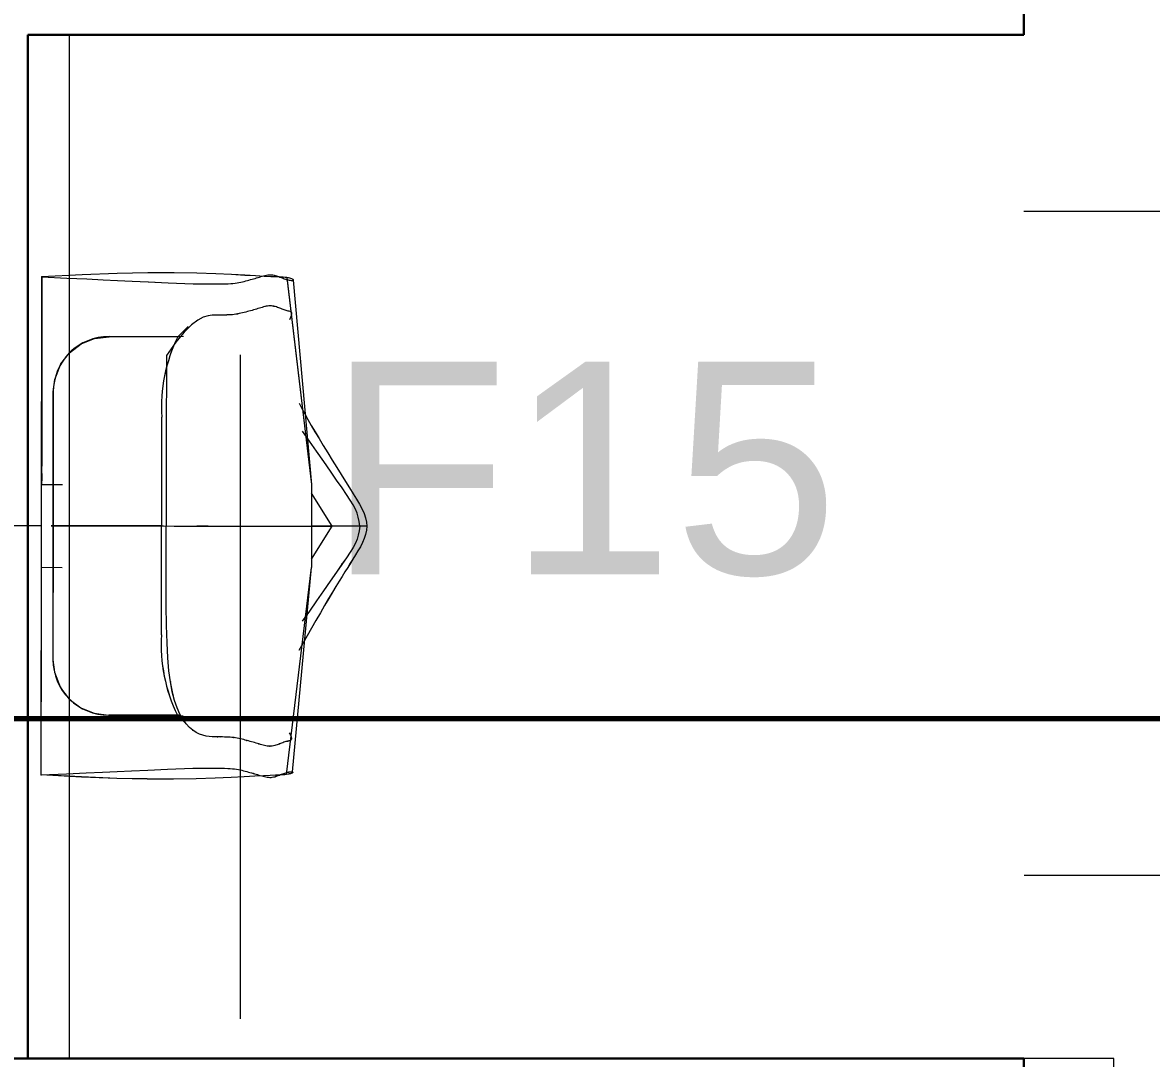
# Model space of a CAD drawing. Header units: inches. Extents: x -26575 to 27, y -11337 to 2257.
# Drawn here: x -23497.1 to -23456.3, y 613.41 to 650.85 of the extents above; entities that cross this region are included whole.
import ezdxf

# ---------------------------------------------------------------- set-up
doc = ezdxf.new("R2010")
doc.units = ezdxf.units.IN
doc.header["$LTSCALE"] = 48
doc.header["$MEASUREMENT"] = 0
for name, pattern in [('A106$0$DGN Style 4', [381.581252, 190.671456, -95.335728, 0.238339, -95.335728]), ('DASHED', [0.75, 0.5, -0.25]), ('DASHED2', [0.375, 0.25, -0.125])]:
    doc.linetypes.add(name, pattern=pattern)
for name, color, linetype in [('A106$0$A-FLOR-PFIX', 8, 'Continuous'), ('A106$0$A-WALL-FULL-INTR', 8, 'Continuous'), ('A112$0$A-FLOR-PFIX', 8, 'Continuous'), ('A112$0$A-WALL-FULL-INTR', 8, 'Continuous'), ('A612$0$A-CLNG-MECH-RTRN', 8, 'Continuous'), ('A612$0$A-CLNG-MECH-SUPP', 8, 'Continuous'), ('A612$0$A-CLNG-PATT', 8, 'Continuous'), ('E-FIRE', 234, 'Continuous'), ('E-Fix', 3, 'DASHED2'), ('E-TEXT', 6, 'Continuous'), ('XREF', 7, 'Continuous')]:
    doc.layers.add(name, color=color, linetype=linetype)
doc.layers.add('E-Fire-Covr', color=240, linetype='Continuous', lineweight=70, plot=False)
doc.styles.add('M08', font='arial.ttf', dxfattribs={"height": 7.68})

# ---------------------------------------------------------------- blocks, each defined once
blk = doc.blocks.new('A106$0$WASHBR')
at = {"layer": 'A106$0$A-FLOR-PFIX', "linetype": 'Continuous', "lineweight": 13}
for p, q in [((1.457, 9.027), (0.006, 8.953)), ((2.73, 9.072), (1.457, 9.027)), ((3.836, 9.093), (2.73, 9.072)), ((4.789, 9.095), (3.836, 9.093)), ((5.601, 9.083), (4.789, 9.095)), ((6.288, 9.059), (5.601, 9.083)), ((6.861, 9.032), (6.288, 9.059)), ((7.336, 9.006), (6.861, 9.032)), ((7.724, 8.986), (7.336, 9.006)), ((8.035, 8.969), (7.724, 8.986)), ((7.969, 8.973), (8.021, 8.988)), ((8.021, 8.988), (8.069, 9.001)), ((8.069, 9.001), (8.119, 9.011)), ((8.119, 9.011), (8.167, 9.02)), ((8.167, 9.02), (8.214, 9.025)), ((8.214, 9.025), (8.26, 9.027)), ((8.26, 9.027), (8.307, 9.025)), ((8.307, 9.025), (8.351, 9.02)), ((8.351, 9.02), (8.396, 9.011)), ((8.396, 9.011), (8.441, 9)), ((8.441, 9), (8.482, 8.988)), ((8.482, 8.988), (8.527, 8.973)), ((-0.014, -9.048), (0.006, 8.953)), ((0.006, 8.953), (0, 3.702)), ((0.006, 8.953), (0.914, 8.91)), ((0.914, 8.91), (1.631, 8.876)), ((1.631, 8.876), (2.22, 8.849)), ((2.22, 8.849), (2.743, 8.824)), ((2.743, 8.824), (3.266, 8.799)), ((3.266, 8.799), (3.853, 8.772)), ((3.853, 8.772), (4.571, 8.738)), ((4.571, 8.738), (5.478, 8.697)), ((5.478, 8.697), (5.812, 8.695)), ((5.812, 8.695), (6.084, 8.696)), ((6.084, 8.696), (6.306, 8.697)), ((6.306, 8.697), (6.485, 8.697)), ((6.485, 8.697), (6.624, 8.699)), ((6.624, 8.699), (6.739, 8.704)), ((6.739, 8.704), (6.832, 8.709)), ((6.832, 8.709), (6.913, 8.716)), ((6.913, 8.716), (6.989, 8.723)), ((6.989, 8.723), (7.06, 8.734)), ((7.06, 8.734), (7.128, 8.746)), ((7.128, 8.746), (7.194, 8.76)), ((7.194, 8.76), (7.256, 8.774)), ((7.256, 8.774), (7.316, 8.788)), ((7.316, 8.788), (7.374, 8.804)), ((7.374, 8.804), (7.434, 8.819)), ((7.434, 8.819), (7.489, 8.834)), ((7.489, 8.834), (7.546, 8.851)), ((7.546, 8.851), (7.601, 8.866)), ((7.601, 8.866), (7.656, 8.881)), ((7.656, 8.881), (7.71, 8.897)), ((7.71, 8.897), (7.765, 8.912)), ((7.765, 8.912), (7.816, 8.929)), ((7.816, 8.929), (7.869, 8.943)), ((7.869, 8.943), (7.92, 8.959)), ((7.92, 8.959), (7.969, 8.973)), ((8.282, 8.957), (8.035, 8.969)), ((8.471, 8.947), (8.282, 8.957)), ((8.614, 8.941), (8.471, 8.947)), ((8.527, 8.973), (8.568, 8.959)), ((8.568, 8.959), (8.61, 8.943)), ((8.61, 8.943), (8.649, 8.928)), ((8.721, 8.936), (8.614, 8.941)), ((8.649, 8.928), (8.69, 8.912)), ((8.69, 8.912), (8.728, 8.898)), ((8.801, 8.928), (8.721, 8.936)), ((8.728, 8.898), (8.767, 8.883)), ((8.767, 8.883), (8.805, 8.871)), ((8.863, 8.922), (8.801, 8.928)), ((8.805, 8.871), (8.841, 8.857)), ((8.841, 8.857), (8.877, 8.847)), ((8.863, 8.922), (9.749, 1.442)), ((8.919, 8.912), (8.863, 8.922)), ((8.877, 8.847), (8.913, 8.839)), ((8.913, 8.839), (8.949, 8.831)), ((8.966, 8.902), (8.919, 8.912)), ((8.949, 8.831), (8.981, 8.827)), ((9.007, 8.892), (8.966, 8.902)), ((8.981, 8.827), (9.012, 8.823)), ((9.039, 8.88), (9.007, 8.892)), ((9.012, 8.823), (9.038, 8.823)), ((9.038, 8.823), (9.061, 8.824)), ((9.065, 8.868), (9.039, 8.88)), ((9.061, 8.824), (9.079, 8.829)), ((9.083, 8.858), (9.065, 8.868)), ((9.079, 8.829), (9.091, 8.832)), ((9.094, 8.847), (9.083, 8.858)), ((9.091, 8.832), (9.095, 8.838)), ((9.091, 8.832), (9.749, 1.442)), ((9.095, 8.838), (9.094, 8.847)), ((7.655, 7.757), (7.601, 7.741)), ((7.709, 7.772), (7.655, 7.757)), ((7.763, 7.787), (7.709, 7.772)), ((7.815, 7.803), (7.763, 7.787)), ((7.868, 7.819), (7.815, 7.803)), ((7.918, 7.835), (7.868, 7.819)), ((7.97, 7.849), (7.918, 7.835)), ((8.02, 7.864), (7.97, 7.849)), ((8.07, 7.875), (8.02, 7.864)), ((8.117, 7.886), (8.07, 7.875)), ((8.166, 7.895), (8.117, 7.886)), ((8.213, 7.901), (8.166, 7.895)), ((8.259, 7.902), (8.213, 7.901)), ((8.306, 7.901), (8.259, 7.902)), ((8.351, 7.894), (8.306, 7.901)), ((8.395, 7.886), (8.351, 7.894)), ((8.439, 7.875), (8.395, 7.886)), ((8.482, 7.862), (8.439, 7.875)), ((8.525, 7.849), (8.482, 7.862)), ((8.566, 7.833), (8.525, 7.849)), ((8.608, 7.817), (8.566, 7.833)), ((8.648, 7.802), (8.608, 7.817)), ((8.688, 7.786), (8.648, 7.802)), ((8.726, 7.773), (8.688, 7.786)), ((8.765, 7.756), (8.726, 7.773)), ((8.804, 7.746), (8.765, 7.756)), ((5.64, 7.389), (5.412, 7.216)), ((5.839, 7.494), (5.64, 7.389)), ((6.011, 7.548), (5.839, 7.494)), ((6.16, 7.567), (6.011, 7.548)), ((6.293, 7.571), (6.16, 7.567)), ((6.409, 7.57), (6.293, 7.571)), ((6.511, 7.569), (6.409, 7.57)), ((6.603, 7.571), (6.511, 7.569)), ((6.685, 7.573), (6.603, 7.571)), ((6.759, 7.574), (6.685, 7.573)), ((6.828, 7.579), (6.759, 7.574)), ((6.893, 7.584), (6.828, 7.579)), ((6.954, 7.591), (6.893, 7.584)), ((7.017, 7.599), (6.954, 7.591)), ((7.077, 7.609), (7.017, 7.599)), ((7.137, 7.622), (7.077, 7.609)), ((7.198, 7.635), (7.137, 7.622)), ((7.257, 7.649), (7.198, 7.635)), ((7.316, 7.664), (7.257, 7.649)), ((7.374, 7.679), (7.316, 7.664)), ((7.433, 7.694), (7.374, 7.679)), ((7.489, 7.709), (7.433, 7.694)), ((7.545, 7.726), (7.489, 7.709)), ((7.601, 7.741), (7.545, 7.726)), ((8.84, 7.732), (8.804, 7.746)), ((8.876, 7.721), (8.84, 7.732)), ((8.911, 7.712), (8.876, 7.721)), ((8.946, 7.707), (8.911, 7.712)), ((8.979, 7.698), (8.946, 7.707)), ((8.962, 7.409), (9.003, 7.492)), ((9.006, 7.687), (8.979, 7.698)), ((9.003, 7.492), (9.029, 7.56)), ((9.028, 7.67), (9.006, 7.687)), ((9.039, 7.646), (9.028, 7.67)), ((9.029, 7.56), (9.04, 7.608)), ((9.04, 7.608), (9.039, 7.646)), ((5.149, 6.956), (4.847, 6.595)), ((5.297, 7.161), (4.921, 6.786)), ((5.412, 7.216), (5.149, 6.956)), ((1.429, 6.527), (1.904, 6.721)), ((1.904, 6.721), (2.433, 6.787)), ((2.433, 6.787), (5.129, 6.804)), ((5.001, 6.785), (2.437, 6.789)), ((4.847, 6.595), (4.505, 6.114)), ((0.695, 5.807), (1.008, 6.21)), ((1.008, 6.21), (1.429, 6.527)), ((1.011, 6.21), (1.008, 6.21)), ((0.469, 5.243), (0.695, 5.807)), ((4.505, 6.114), (4.5, 3.03)), ((0.415, 4.79), (0.469, 5.243)), ((0.41, -0.048), (0.415, 4.79)), ((0.419, 4.791), (0.414, -0.049)), ((9.301, 4.381), (9.4, 4.199)), ((9.4, 4.199), (9.505, 4.004)), ((0, 3.702), (-0.001, 3.688)), ((-0.001, 3.688), (0, 3.649)), ((4.33, -3.989), (4.339, 3.883)), ((9.505, 4.004), (9.619, 3.8)), ((9.619, 3.8), (9.742, 3.582)), ((0, 3.649), (0, 3.602)), ((0, 3.602), (0, 3.511)), ((0, 3.511), (0, 3.439)), ((0, 3.439), (0, 3.327)), ((0, 3.327), (0, 3.198)), ((9.68, 3.016), (9.426, 3.378)), ((9.742, 3.582), (9.877, 3.351)), ((9.877, 3.351), (10.023, 3.107)), ((0, 3.198), (-0.001, 3.062)), ((-0.001, 3.062), (0, 2.885)), ((0, 2.885), (-0.001, 2.688)), ((4.5, 3.03), (4.498, -0.054)), ((9.937, 2.646), (9.68, 3.016)), ((10.023, 3.107), (10.177, 2.85)), ((-0.001, 2.688), (-0.001, 2.469)), ((-0.001, 2.469), (-0.001, 2.19)), ((10.192, 2.281), (9.937, 2.646)), ((10.177, 2.85), (10.338, 2.589)), ((10.338, 2.589), (10.5, 2.325)), ((-0.001, 2.19), (-0.002, 2.002)), ((10.435, 1.931), (10.192, 2.281)), ((10.5, 2.325), (10.663, 2.062)), ((10.663, 2.062), (10.825, 1.806)), ((-0.002, 2.002), (-0.001, 1.696)), ((-0.001, 1.696), (-0.002, 1.452)), ((10.659, 1.606), (10.435, 1.931)), ((10.825, 1.806), (10.978, 1.56)), ((-0.005, -1.547), (-0.003, 1.452)), ((-0.002, 1.452), (-0.003, 1.452)), ((-0.003, 1.452), (0.748, 1.451)), ((9.749, 1.442), (9.747, -1.558)), ((10.854, 1.32), (10.659, 1.606)), ((11.018, 1.081), (10.854, 1.32)), ((10.978, 1.56), (11.125, 1.328)), ((11.125, 1.328), (11.259, 1.114)), ((10.499, -0.06), (9.749, 1.131)), ((11.149, 0.879), (11.018, 1.081)), ((11.255, 0.706), (11.149, 0.879)), ((11.259, 1.114), (11.379, 0.916)), ((11.379, 0.916), (11.487, 0.732)), ((11.335, 0.555), (11.255, 0.706)), ((11.396, 0.412), (11.335, 0.555)), ((11.441, 0.267), (11.396, 0.412)), ((11.487, 0.732), (11.576, 0.56)), ((11.576, 0.56), (11.649, 0.397)), ((11.474, 0.114), (11.441, 0.267)), ((11.499, -0.061), (11.474, 0.114)), ((11.649, 0.397), (11.704, 0.24)), ((11.704, 0.24), (11.738, 0.088)), ((11.738, 0.088), (11.748, -0.06)), ((0.347, -0.048), (0.341, -0.048)), ((0.341, -0.048), (0.344, -0.049)), ((0.344, -0.049), (0.362, -0.048)), ((0.374, -0.048), (0.347, -0.048)), ((0.362, -0.048), (0.414, -0.049)), ((0.391, -0.049), (0.374, -0.048)), ((0.41, -0.048), (0.391, -0.049)), ((0.41, -0.048), (0.405, -4.888)), ((0.409, -4.888), (0.414, -0.049)), ((0.46, -0.049), (0.41, -0.048)), ((0.414, -0.049), (0.534, -0.048)), ((0.516, -0.05), (0.46, -0.049)), ((0.577, -0.048), (0.516, -0.05)), ((0.534, -0.048), (0.645, -0.049)), ((0.641, -0.049), (0.577, -0.048)), ((0.71, -0.049), (0.641, -0.049)), ((0.645, -0.049), (0.752, -0.049)), ((0.782, -0.049), (0.71, -0.049)), ((0.752, -0.049), (0.852, -0.049)), ((0.857, -0.049), (0.782, -0.049)), ((0.852, -0.049), (0.95, -0.05)), ((0.934, -0.05), (0.857, -0.049)), ((1.018, -0.049), (0.934, -0.05)), ((0.95, -0.05), (1.045, -0.048)), ((1.138, -0.05), (1.018, -0.049)), ((1.045, -0.048), (1.141, -0.049)), ((1.321, -0.05), (1.138, -0.05)), ((1.141, -0.049), (1.238, -0.05)), ((1.238, -0.05), (1.339, -0.05)), ((1.605, -0.05), (1.321, -0.05)), ((1.339, -0.05), (1.445, -0.05)), ((1.445, -0.05), (1.564, -0.05)), ((1.564, -0.05), (1.696, -0.05)), ((2.015, -0.051), (1.605, -0.05)), ((1.696, -0.05), (1.845, -0.051)), ((1.845, -0.051), (2.018, -0.05)), ((2.585, -0.05), (2.015, -0.051)), ((2.018, -0.05), (2.217, -0.05)), ((2.217, -0.05), (2.445, -0.051)), ((2.445, -0.051), (2.704, -0.051)), ((3.348, -0.051), (2.585, -0.05)), ((2.704, -0.051), (2.995, -0.051)), ((2.995, -0.051), (3.312, -0.052)), ((3.312, -0.052), (3.654, -0.052)), ((4.336, -0.053), (3.348, -0.051)), ((3.654, -0.052), (4.016, -0.052)), ((4.016, -0.052), (4.396, -0.053)), ((4.396, -0.053), (4.788, -0.054)), ((4.498, -1.138), (4.498, -0.054)), ((4.788, -0.054), (5.193, -0.054)), ((5.193, -0.054), (5.605, -0.054)), ((5.605, -0.054), (6.017, -0.054)), ((6.017, -0.054), (6.428, -0.055)), ((6.428, -0.055), (6.826, -0.056)), ((6.826, -0.056), (7.212, -0.056)), ((7.212, -0.056), (7.574, -0.057)), ((7.574, -0.057), (7.907, -0.057)), ((7.907, -0.057), (8.21, -0.057)), ((8.21, -0.057), (8.473, -0.057)), ((8.473, -0.057), (8.702, -0.058)), ((8.702, -0.058), (8.901, -0.057)), ((8.901, -0.057), (9.071, -0.058)), ((9.071, -0.058), (9.221, -0.058)), ((9.221, -0.058), (9.355, -0.058)), ((9.355, -0.058), (9.472, -0.058)), ((9.472, -0.058), (9.582, -0.058)), ((9.582, -0.058), (9.685, -0.059)), ((9.685, -0.059), (9.784, -0.058)), ((9.747, -1.248), (10.499, -0.06)), ((10.47, -0.059), (9.749, -0.059)), ((9.784, -0.058), (9.88, -0.058)), ((9.88, -0.058), (9.971, -0.059)), ((9.971, -0.059), (10.058, -0.058)), ((10.058, -0.058), (10.142, -0.059)), ((10.142, -0.059), (10.223, -0.058)), ((10.223, -0.058), (10.301, -0.06)), ((10.301, -0.06), (10.499, -0.06)), ((11.065, -0.06), (10.47, -0.059)), ((11.499, -0.061), (11.065, -0.06)), ((11.441, -0.387), (11.396, -0.53)), ((11.474, -0.233), (11.441, -0.387)), ((11.499, -0.061), (11.474, -0.233)), ((11.748, -0.06), (11.499, -0.061)), ((11.704, -0.357), (11.655, -0.506)), ((11.736, -0.21), (11.704, -0.357)), ((11.748, -0.06), (11.736, -0.21)), ((11.335, -0.674), (11.253, -0.826)), ((11.396, -0.53), (11.335, -0.674)), ((11.516, -0.804), (11.43, -0.952)), ((11.591, -0.655), (11.516, -0.804)), ((11.655, -0.506), (11.591, -0.655)), ((4.499, -2.092), (4.498, -1.138)), ((11.015, -1.2), (10.851, -1.439)), ((11.148, -0.999), (11.015, -1.2)), ((11.253, -0.826), (11.148, -0.999)), ((11.341, -1.1), (11.247, -1.249)), ((11.43, -0.952), (11.341, -1.1)), ((-0.006, -1.792), (-0.005, -1.549)), ((-0.005, -1.549), (-0.005, -1.547)), ((-0.005, -1.547), (0.745, -1.55)), ((8.845, -9.037), (9.747, -1.558)), ((9.062, -8.942), (9.747, -1.558)), ((10.851, -1.439), (10.655, -1.725)), ((11.058, -1.55), (10.959, -1.707)), ((11.154, -1.398), (11.058, -1.55)), ((11.247, -1.249), (11.154, -1.398)), ((-0.006, -2.098), (-0.006, -1.792)), ((10.655, -1.725), (10.43, -2.049)), ((10.856, -1.874), (10.748, -2.05)), ((10.959, -1.707), (10.856, -1.874)), ((-0.007, -2.566), (-0.006, -2.287)), ((-0.006, -2.287), (-0.006, -2.098)), ((4.502, -2.924), (4.499, -2.092)), ((10.186, -2.398), (9.932, -2.763)), ((10.43, -2.049), (10.186, -2.398)), ((10.631, -2.241), (10.506, -2.449)), ((10.748, -2.05), (10.631, -2.241)), ((-0.007, -2.784), (-0.007, -2.566)), ((-0.006, -2.981), (-0.007, -2.784)), ((9.932, -2.763), (9.673, -3.133)), ((10.371, -2.677), (10.224, -2.924)), ((10.506, -2.449), (10.371, -2.677)), ((-0.007, -3.16), (-0.006, -2.981)), ((-0.007, -3.295), (-0.007, -3.16)), ((4.515, -3.648), (4.502, -2.924)), ((9.673, -3.133), (9.419, -3.495)), ((10.07, -3.188), (9.911, -3.464)), ((10.224, -2.924), (10.07, -3.188)), ((-0.007, -3.424), (-0.007, -3.295)), ((-0.007, -3.535), (-0.007, -3.424)), ((-0.007, -3.608), (-0.007, -3.535)), ((-0.007, -3.698), (-0.007, -3.608)), ((4.532, -4.274), (4.515, -3.648)), ((9.911, -3.464), (9.75, -3.744)), ((-0.014, -9.048), (-0.008, -3.798)), ((-0.008, -3.745), (-0.007, -3.698)), ((-0.008, -3.785), (-0.008, -3.745)), ((-0.008, -3.798), (-0.008, -3.785)), ((9.593, -4.024), (9.441, -4.296)), ((9.75, -3.744), (9.593, -4.024)), ((4.561, -4.817), (4.532, -4.274)), ((9.441, -4.296), (9.298, -4.557)), ((0.405, -4.888), (0.457, -5.341)), ((4.6, -5.284), (4.561, -4.817)), ((4.654, -5.691), (4.6, -5.284)), ((0.457, -5.341), (0.683, -5.905)), ((4.721, -6.048), (4.654, -5.691)), ((0.683, -5.905), (0.996, -6.308)), ((4.803, -6.357), (4.721, -6.048)), ((0.997, -6.308), (0.996, -6.308)), ((0.996, -6.308), (1.416, -6.628)), ((4.895, -6.625), (4.803, -6.357)), ((1.416, -6.628), (1.891, -6.821)), ((1.891, -6.821), (2.419, -6.89)), ((2.419, -6.89), (5.116, -6.91)), ((4.987, -6.893), (2.422, -6.89)), ((4.997, -6.854), (4.895, -6.625)), ((5.282, -7.268), (4.906, -6.892)), ((5.107, -7.044), (4.997, -6.854)), ((5.221, -7.203), (5.107, -7.044)), ((5.341, -7.332), (5.221, -7.203)), ((5.462, -7.436), (5.341, -7.332)), ((5.584, -7.517), (5.462, -7.436)), ((5.704, -7.577), (5.584, -7.517)), ((5.823, -7.619), (5.704, -7.577)), ((5.939, -7.649), (5.823, -7.619)), ((6.052, -7.666), (5.939, -7.649)), ((6.16, -7.676), (6.052, -7.666)), ((6.262, -7.678), (6.16, -7.676)), ((6.358, -7.68), (6.262, -7.678)), ((6.447, -7.68), (6.358, -7.68)), ((6.531, -7.68), (6.447, -7.68)), ((6.607, -7.681), (6.531, -7.68)), ((6.68, -7.682), (6.607, -7.681)), ((6.748, -7.686), (6.68, -7.682)), ((6.813, -7.689), (6.748, -7.686)), ((6.876, -7.694), (6.813, -7.689)), ((6.938, -7.701), (6.876, -7.694)), ((7, -7.709), (6.938, -7.701)), ((7.061, -7.72), (7, -7.709)), ((7.122, -7.733), (7.061, -7.72)), ((7.182, -7.745), (7.122, -7.733)), ((7.241, -7.76), (7.182, -7.745)), ((8.946, -7.524), (8.988, -7.607)), ((8.988, -7.607), (9.013, -7.675)), ((9.013, -7.675), (9.023, -7.723)), ((9.023, -7.723), (9.023, -7.76)), ((7.3, -7.776), (7.241, -7.76)), ((7.358, -7.791), (7.3, -7.776)), ((7.416, -7.807), (7.358, -7.791)), ((7.472, -7.821), (7.416, -7.807)), ((7.529, -7.837), (7.472, -7.821)), ((7.585, -7.852), (7.529, -7.837)), ((7.638, -7.869), (7.585, -7.852)), ((7.692, -7.885), (7.638, -7.869)), ((7.747, -7.9), (7.692, -7.885)), ((7.798, -7.915), (7.747, -7.9)), ((7.851, -7.932), (7.798, -7.915)), ((7.902, -7.947), (7.851, -7.932)), ((7.953, -7.963), (7.902, -7.947)), ((8.003, -7.976), (7.953, -7.963)), ((8.052, -7.989), (8.003, -7.976)), ((8.101, -7.999), (8.052, -7.989)), ((8.149, -8.008), (8.101, -7.999)), ((8.196, -8.013), (8.149, -8.008)), ((8.243, -8.015), (8.196, -8.013)), ((8.289, -8.014), (8.243, -8.015)), ((8.334, -8.008), (8.289, -8.014)), ((8.379, -8), (8.334, -8.008)), ((8.423, -7.99), (8.379, -8)), ((8.466, -7.977), (8.423, -7.99)), ((8.508, -7.963), (8.466, -7.977)), ((8.55, -7.948), (8.508, -7.963)), ((8.592, -7.932), (8.55, -7.948)), ((8.631, -7.916), (8.592, -7.932)), ((8.672, -7.901), (8.631, -7.916)), ((8.711, -7.886), (8.672, -7.901)), ((8.75, -7.872), (8.711, -7.886)), ((8.787, -7.859), (8.75, -7.872)), ((8.824, -7.847), (8.787, -7.859)), ((8.86, -7.837), (8.824, -7.847)), ((8.896, -7.828), (8.86, -7.837)), ((8.93, -7.821), (8.896, -7.828)), ((8.962, -7.813), (8.93, -7.821)), ((8.99, -7.803), (8.962, -7.813)), ((9.01, -7.785), (8.99, -7.803)), ((9.023, -7.76), (9.01, -7.785)), ((0.895, -9.007), (1.612, -8.975)), ((1.612, -8.975), (2.201, -8.949)), ((2.201, -8.949), (2.724, -8.926)), ((2.724, -8.926), (3.248, -8.902)), ((3.248, -8.902), (3.837, -8.876)), ((3.837, -8.876), (4.552, -8.844)), ((4.552, -8.844), (5.46, -8.805)), ((5.46, -8.805), (5.793, -8.804)), ((5.793, -8.804), (6.066, -8.805)), ((6.066, -8.805), (6.288, -8.806)), ((6.288, -8.806), (6.467, -8.808)), ((6.467, -8.808), (6.606, -8.81)), ((6.606, -8.81), (6.722, -8.813)), ((6.722, -8.813), (6.813, -8.818)), ((6.813, -8.818), (6.895, -8.826)), ((6.895, -8.826), (6.971, -8.836)), ((6.971, -8.836), (7.042, -8.844)), ((7.042, -8.844), (7.11, -8.858)), ((7.11, -8.858), (7.175, -8.871)), ((7.175, -8.871), (7.238, -8.884)), ((7.238, -8.884), (7.298, -8.9)), ((7.298, -8.9), (7.357, -8.915)), ((7.357, -8.915), (7.414, -8.931)), ((7.414, -8.931), (7.471, -8.946)), ((7.471, -8.946), (7.527, -8.962)), ((7.527, -8.962), (7.582, -8.978)), ((8.786, -8.984), (8.822, -8.972)), ((8.822, -8.972), (8.859, -8.962)), ((8.859, -8.962), (8.894, -8.954)), ((8.894, -8.954), (8.929, -8.945)), ((8.929, -8.945), (8.962, -8.942)), ((8.962, -8.942), (8.994, -8.939)), ((8.994, -8.939), (9.021, -8.937)), ((9.021, -8.937), (9.044, -8.939)), ((9.044, -8.939), (9.062, -8.942)), ((9.064, -8.974), (9.047, -8.983)), ((9.062, -8.942), (9.073, -8.946)), ((9.076, -8.963), (9.064, -8.974)), ((9.073, -8.946), (9.079, -8.953)), ((9.079, -8.953), (9.076, -8.963)), ((-0.014, -9.048), (0.895, -9.007)), ((1.438, -9.126), (-0.014, -9.048)), ((2.711, -9.176), (1.438, -9.126)), ((3.816, -9.198), (2.711, -9.176)), ((4.769, -9.201), (3.816, -9.198)), ((5.582, -9.19), (4.769, -9.201)), ((6.269, -9.169), (5.582, -9.19)), ((6.843, -9.144), (6.269, -9.169)), ((7.318, -9.118), (6.843, -9.144)), ((7.705, -9.098), (7.318, -9.118)), ((7.582, -8.978), (7.638, -8.994)), ((7.638, -8.994), (7.691, -9.01)), ((7.691, -9.01), (7.746, -9.026)), ((8.017, -9.082), (7.705, -9.098)), ((7.746, -9.026), (7.797, -9.04)), ((7.797, -9.04), (7.849, -9.056)), ((7.849, -9.056), (7.901, -9.072)), ((7.901, -9.072), (7.952, -9.087)), ((7.952, -9.087), (8.003, -9.1)), ((8.003, -9.1), (8.051, -9.114)), ((8.262, -9.071), (8.017, -9.082)), ((8.051, -9.114), (8.1, -9.125)), ((8.1, -9.125), (8.148, -9.134)), ((8.148, -9.134), (8.194, -9.138)), ((8.194, -9.138), (8.241, -9.14)), ((8.241, -9.14), (8.288, -9.139)), ((8.452, -9.063), (8.262, -9.071)), ((8.288, -9.139), (8.334, -9.132)), ((8.334, -9.132), (8.377, -9.125)), ((8.377, -9.125), (8.421, -9.115)), ((8.421, -9.115), (8.465, -9.102)), ((8.594, -9.055), (8.452, -9.063)), ((8.465, -9.102), (8.508, -9.088)), ((8.508, -9.088), (8.548, -9.073)), ((8.548, -9.073), (8.591, -9.057)), ((8.591, -9.057), (8.63, -9.041)), ((8.702, -9.049), (8.594, -9.055)), ((8.63, -9.041), (8.671, -9.025)), ((8.671, -9.025), (8.709, -9.011)), ((8.782, -9.043), (8.702, -9.049)), ((8.709, -9.011), (8.748, -8.998)), ((8.748, -8.998), (8.786, -8.984)), ((8.845, -9.037), (8.782, -9.043)), ((8.899, -9.028), (8.845, -9.037)), ((8.948, -9.018), (8.899, -9.028)), ((8.987, -9.007), (8.948, -9.018)), ((9.021, -8.995), (8.987, -9.007)), ((9.047, -8.983), (9.021, -8.995))]:
    blk.add_line(p, q, dxfattribs=at)
for centre, radius, start, end in [((2.418, 4.791), 2, 89.5577, 134.749), ((10.149, 4.23), 5.822, 153.9341, 183.3992), ((2.418, 4.791), 2, 134.749, 179.9402), ((10.14, -4.344), 5.822, 176.4812, 205.9463), ((2.408, -4.889), 2, 179.9402, 225.1315), ((2.408, -4.889), 2, 225.1315, 270.3227)]:
    blk.add_arc(centre, radius, start, end, dxfattribs=at)
for p in [(0.006, 8.953), (10.851, -1.439), (4.654, -5.691), (5.462, -7.436), (6.358, -7.68), (6.938, -7.701), (8.988, -7.607), (7.416, -7.807), (7.851, -7.932), (8.243, -8.015), (8.592, -7.932), (8.896, -7.828), (-0.014, -9.048)]:
    blk.add_point(p, dxfattribs=at)
blk = doc.blocks.new('*U385')
at = {"layer": 'A106$0$A-FLOR-PFIX', "linetype": 'A106$0$DGN Style 4', "lineweight": 0}
blk.add_line((-372, -165), (81, -165), dxfattribs=at)
at = {"layer": 'A106$0$A-WALL-FULL-INTR', "linetype": 'Continuous', "lineweight": 30}
for p, q in [((-656.02, -23), (-656.02, 35.99)), ((-368, -23), (-656.02, -23)), ((-368, -23), (-368, -319)), ((32, -319), (-656, -319)), ((-656, -319), (-656, -500.37))]:
    blk.add_line(p, q, dxfattribs=at)
at = {"layer": 'A106$0$A-FLOR-PFIX', "linetype": 'Continuous', "lineweight": 13, "extrusion": (0, 0, -1), "xscale": 8, "yscale": 8, "zscale": 8}
blk.add_blockref('A106$0$WASHBR', (372.03, -164.62), dxfattribs=at)
blk = doc.blocks.new('A106')
at = {"layer": 'A106$0$A-WALL-FULL-INTR', "lineweight": 30, "extrusion": (0, 0, -1), "xscale": 0.125, "yscale": 0.125, "zscale": 0.125}
blk.add_blockref('*U385', (23542.909, 653.285), dxfattribs=at)
blk = doc.blocks.new('A112')
at = {"layer": 'A112$0$A-FLOR-PFIX', "lineweight": 13}
for p, q in [((-23494.948, 641.735), (-23496.399, 641.66)), ((-23493.674, 641.78), (-23494.948, 641.735)), ((-23492.569, 641.801), (-23493.674, 641.78)), ((-23491.615, 641.803), (-23492.569, 641.801)), ((-23490.804, 641.791), (-23491.615, 641.803)), ((-23490.117, 641.767), (-23490.804, 641.791)), ((-23489.544, 641.74), (-23490.117, 641.767)), ((-23489.069, 641.714), (-23489.544, 641.74)), ((-23488.191, 641.732), (-23488.144, 641.734)), ((-23488.144, 641.734), (-23488.098, 641.732)), ((-23496.419, 623.659), (-23496.399, 641.66)), ((-23496.399, 641.66), (-23496.405, 636.409)), ((-23496.399, 641.66), (-23495.491, 641.617)), ((-23495.491, 641.617), (-23494.774, 641.584)), ((-23494.774, 641.584), (-23494.184, 641.556)), ((-23494.184, 641.556), (-23493.662, 641.532)), ((-23493.662, 641.532), (-23493.139, 641.506)), ((-23493.139, 641.506), (-23492.551, 641.48)), ((-23492.551, 641.48), (-23491.834, 641.445)), ((-23491.834, 641.445), (-23490.927, 641.404)), ((-23490.927, 641.404), (-23490.593, 641.403)), ((-23490.593, 641.403), (-23490.321, 641.403)), ((-23490.321, 641.403), (-23490.099, 641.404)), ((-23490.099, 641.404), (-23489.92, 641.404)), ((-23489.92, 641.404), (-23489.781, 641.407)), ((-23489.781, 641.407), (-23489.666, 641.411)), ((-23489.666, 641.411), (-23489.573, 641.417)), ((-23489.573, 641.417), (-23489.492, 641.424)), ((-23489.492, 641.424), (-23489.416, 641.431)), ((-23489.416, 641.431), (-23489.345, 641.442)), ((-23489.345, 641.442), (-23489.277, 641.454)), ((-23489.277, 641.454), (-23489.211, 641.467)), ((-23489.211, 641.467), (-23489.149, 641.482)), ((-23489.149, 641.482), (-23489.088, 641.495)), ((-23489.088, 641.495), (-23489.031, 641.511)), ((-23488.68, 641.694), (-23489.069, 641.714)), ((-23489.031, 641.511), (-23488.971, 641.527)), ((-23488.971, 641.527), (-23488.916, 641.541)), ((-23488.916, 641.541), (-23488.859, 641.558)), ((-23488.859, 641.558), (-23488.803, 641.573)), ((-23488.803, 641.573), (-23488.748, 641.589)), ((-23488.748, 641.589), (-23488.695, 641.604)), ((-23488.695, 641.604), (-23488.64, 641.62)), ((-23488.369, 641.677), (-23488.68, 641.694)), ((-23488.64, 641.62), (-23488.588, 641.636)), ((-23488.588, 641.636), (-23488.536, 641.65)), ((-23488.536, 641.65), (-23488.485, 641.667)), ((-23488.485, 641.667), (-23488.435, 641.681)), ((-23488.435, 641.681), (-23488.384, 641.696)), ((-23488.384, 641.696), (-23488.335, 641.709)), ((-23488.123, 641.664), (-23488.369, 641.677)), ((-23488.335, 641.709), (-23488.286, 641.718)), ((-23488.286, 641.718), (-23488.237, 641.727)), ((-23488.237, 641.727), (-23488.191, 641.732)), ((-23487.933, 641.655), (-23488.123, 641.664)), ((-23488.098, 641.732), (-23488.053, 641.727)), ((-23488.053, 641.727), (-23488.009, 641.719)), ((-23488.009, 641.719), (-23487.964, 641.707)), ((-23487.964, 641.707), (-23487.923, 641.695)), ((-23487.791, 641.649), (-23487.933, 641.655)), ((-23487.923, 641.695), (-23487.878, 641.681)), ((-23487.878, 641.681), (-23487.837, 641.667)), ((-23487.837, 641.667), (-23487.795, 641.65)), ((-23487.795, 641.65), (-23487.756, 641.635)), ((-23487.684, 641.643), (-23487.791, 641.649)), ((-23487.756, 641.635), (-23487.715, 641.619)), ((-23487.715, 641.619), (-23487.676, 641.606)), ((-23487.604, 641.636), (-23487.684, 641.643)), ((-23487.676, 641.606), (-23487.638, 641.591)), ((-23487.638, 641.591), (-23487.6, 641.578)), ((-23487.542, 641.63), (-23487.604, 641.636)), ((-23487.6, 641.578), (-23487.564, 641.565)), ((-23487.564, 641.565), (-23487.527, 641.555)), ((-23487.542, 641.63), (-23486.656, 634.149)), ((-23487.486, 641.62), (-23487.542, 641.63)), ((-23487.527, 641.555), (-23487.492, 641.546)), ((-23487.492, 641.546), (-23487.456, 641.539)), ((-23487.439, 641.61), (-23487.486, 641.62)), ((-23487.456, 641.539), (-23487.424, 641.534)), ((-23487.398, 641.599), (-23487.439, 641.61)), ((-23487.424, 641.534), (-23487.393, 641.531)), ((-23487.365, 641.587), (-23487.398, 641.599)), ((-23487.393, 641.531), (-23487.366, 641.531)), ((-23487.366, 641.531), (-23487.344, 641.531)), ((-23487.339, 641.576), (-23487.365, 641.587)), ((-23487.344, 641.531), (-23487.326, 641.536)), ((-23487.322, 641.565), (-23487.339, 641.576)), ((-23487.326, 641.536), (-23487.314, 641.54)), ((-23487.311, 641.555), (-23487.322, 641.565)), ((-23487.314, 641.54), (-23487.309, 641.545)), ((-23487.314, 641.54), (-23486.656, 634.149)), ((-23487.309, 641.545), (-23487.311, 641.555)), ((-23488.589, 640.511), (-23488.642, 640.495)), ((-23488.537, 640.526), (-23488.589, 640.511)), ((-23488.487, 640.543), (-23488.537, 640.526)), ((-23488.435, 640.557), (-23488.487, 640.543)), ((-23488.385, 640.571), (-23488.435, 640.557)), ((-23488.335, 640.583), (-23488.385, 640.571)), ((-23488.288, 640.594), (-23488.335, 640.583)), ((-23488.239, 640.602), (-23488.288, 640.594)), ((-23488.192, 640.608), (-23488.239, 640.602)), ((-23488.146, 640.609), (-23488.192, 640.608)), ((-23488.099, 640.608), (-23488.146, 640.609)), ((-23488.053, 640.602), (-23488.099, 640.608)), ((-23488.01, 640.593), (-23488.053, 640.602)), ((-23487.965, 640.583), (-23488.01, 640.593)), ((-23487.923, 640.57), (-23487.965, 640.583)), ((-23487.88, 640.556), (-23487.923, 640.57)), ((-23487.838, 640.541), (-23487.88, 640.556)), ((-23487.797, 640.525), (-23487.838, 640.541)), ((-23487.757, 640.51), (-23487.797, 640.525)), ((-23487.717, 640.494), (-23487.757, 640.51)), ((-23490.566, 640.201), (-23490.765, 640.097)), ((-23490.393, 640.256), (-23490.566, 640.201)), ((-23490.244, 640.275), (-23490.393, 640.256)), ((-23490.112, 640.278), (-23490.244, 640.275)), ((-23489.995, 640.277), (-23490.112, 640.278)), ((-23489.893, 640.277), (-23489.995, 640.277)), ((-23489.801, 640.279), (-23489.893, 640.277)), ((-23489.72, 640.28), (-23489.801, 640.279)), ((-23489.645, 640.282), (-23489.72, 640.28)), ((-23489.577, 640.286), (-23489.645, 640.282)), ((-23489.512, 640.291), (-23489.577, 640.286)), ((-23489.451, 640.298), (-23489.512, 640.291)), ((-23489.388, 640.307), (-23489.451, 640.298)), ((-23489.328, 640.316), (-23489.388, 640.307)), ((-23489.268, 640.329), (-23489.328, 640.316)), ((-23489.207, 640.342), (-23489.268, 640.329)), ((-23489.147, 640.356), (-23489.207, 640.342)), ((-23489.088, 640.371), (-23489.147, 640.356)), ((-23489.031, 640.386), (-23489.088, 640.371)), ((-23488.972, 640.401), (-23489.031, 640.386)), ((-23488.916, 640.416), (-23488.972, 640.401)), ((-23488.86, 640.433), (-23488.916, 640.416)), ((-23488.804, 640.448), (-23488.86, 640.433)), ((-23488.75, 640.464), (-23488.804, 640.448)), ((-23488.696, 640.479), (-23488.75, 640.464)), ((-23488.642, 640.495), (-23488.696, 640.479)), ((-23487.679, 640.48), (-23487.717, 640.494)), ((-23487.64, 640.464), (-23487.679, 640.48)), ((-23487.601, 640.453), (-23487.64, 640.464)), ((-23487.565, 640.44), (-23487.601, 640.453)), ((-23487.529, 640.429), (-23487.565, 640.44)), ((-23487.493, 640.42), (-23487.529, 640.429)), ((-23487.458, 640.414), (-23487.493, 640.42)), ((-23487.426, 640.406), (-23487.458, 640.414)), ((-23487.443, 640.117), (-23487.402, 640.199)), ((-23487.399, 640.394), (-23487.426, 640.406)), ((-23487.402, 640.199), (-23487.376, 640.267)), ((-23487.377, 640.377), (-23487.399, 640.394)), ((-23487.365, 640.353), (-23487.377, 640.377)), ((-23487.376, 640.267), (-23487.365, 640.316)), ((-23487.365, 640.316), (-23487.365, 640.353)), ((-23491.108, 639.868), (-23491.484, 639.493)), ((-23490.993, 639.923), (-23491.256, 639.663)), ((-23490.765, 640.097), (-23490.993, 639.923)), ((-23494.976, 639.235), (-23494.501, 639.429)), ((-23494.501, 639.429), (-23493.972, 639.495)), ((-23493.972, 639.495), (-23491.275, 639.512)), ((-23491.403, 639.493), (-23493.968, 639.496)), ((-23491.558, 639.303), (-23491.9, 638.822)), ((-23491.256, 639.663), (-23491.558, 639.303)), ((-23495.709, 638.515), (-23495.396, 638.917)), ((-23495.396, 638.917), (-23494.976, 639.235)), ((-23495.394, 638.918), (-23495.396, 638.917)), ((-23495.936, 637.95), (-23495.709, 638.515)), ((-23491.9, 638.822), (-23491.904, 635.737)), ((-23495.989, 637.498), (-23495.936, 637.95)), ((-23495.995, 632.66), (-23495.989, 637.498)), ((-23495.986, 637.498), (-23495.99, 632.658)), ((-23487.104, 637.089), (-23487.005, 636.906)), ((-23487.005, 636.906), (-23486.9, 636.712)), ((-23492.075, 628.719), (-23492.066, 636.591)), ((-23486.9, 636.712), (-23486.786, 636.508)), ((-23486.786, 636.508), (-23486.663, 636.289)), ((-23496.405, 636.409), (-23496.406, 636.396)), ((-23496.406, 636.396), (-23496.404, 636.357)), ((-23496.404, 636.357), (-23496.405, 636.31)), ((-23496.405, 636.31), (-23496.405, 636.218)), ((-23496.405, 636.218), (-23496.405, 636.147)), ((-23496.405, 636.147), (-23496.405, 636.035)), ((-23496.405, 636.035), (-23496.405, 635.906)), ((-23486.725, 635.723), (-23486.979, 636.086)), ((-23486.663, 636.289), (-23486.527, 636.058)), ((-23486.527, 636.058), (-23486.382, 635.814)), ((-23496.405, 635.906), (-23496.406, 635.77)), ((-23496.406, 635.77), (-23496.405, 635.592)), ((-23491.904, 635.737), (-23491.907, 632.654)), ((-23486.468, 635.354), (-23486.725, 635.723)), ((-23486.382, 635.814), (-23486.228, 635.558)), ((-23496.405, 635.592), (-23496.406, 635.395)), ((-23496.406, 635.395), (-23496.406, 635.177)), ((-23486.213, 634.989), (-23486.468, 635.354)), ((-23486.228, 635.558), (-23486.067, 635.297)), ((-23486.067, 635.297), (-23485.904, 635.033)), ((-23496.406, 634.898), (-23496.407, 634.71)), ((-23496.406, 635.177), (-23496.406, 634.898)), ((-23485.97, 634.638), (-23486.213, 634.989)), ((-23485.904, 635.033), (-23485.741, 634.77)), ((-23496.407, 634.71), (-23496.406, 634.403)), ((-23496.406, 634.403), (-23496.407, 634.16)), ((-23485.746, 634.314), (-23485.97, 634.638)), ((-23485.741, 634.77), (-23485.58, 634.513)), ((-23485.58, 634.513), (-23485.426, 634.267)), ((-23496.41, 631.16), (-23496.408, 634.16)), ((-23496.407, 634.16), (-23496.408, 634.16)), ((-23496.408, 634.16), (-23495.657, 634.159)), ((-23486.656, 634.149), (-23486.658, 631.149)), ((-23485.55, 634.028), (-23485.746, 634.314)), ((-23485.387, 633.788), (-23485.55, 634.028)), ((-23485.426, 634.267), (-23485.28, 634.035)), ((-23485.28, 634.035), (-23485.146, 633.821)), ((-23485.906, 632.648), (-23486.656, 633.839)), ((-23485.256, 633.586), (-23485.387, 633.788)), ((-23485.15, 633.414), (-23485.256, 633.586)), ((-23485.146, 633.821), (-23485.026, 633.623)), ((-23485.026, 633.623), (-23484.918, 633.439)), ((-23485.07, 633.262), (-23485.15, 633.414)), ((-23485.009, 633.119), (-23485.07, 633.262)), ((-23484.918, 633.439), (-23484.829, 633.267)), ((-23484.829, 633.267), (-23484.756, 633.104)), ((-23484.964, 632.974), (-23485.009, 633.119)), ((-23484.931, 632.821), (-23484.964, 632.974)), ((-23484.906, 632.647), (-23484.931, 632.821)), ((-23484.756, 633.104), (-23484.701, 632.947)), ((-23484.701, 632.947), (-23484.667, 632.796)), ((-23484.667, 632.796), (-23484.657, 632.648)), ((-23496.057, 632.659), (-23496.064, 632.659)), ((-23496.064, 632.659), (-23496.06, 632.659)), ((-23496.06, 632.659), (-23496.043, 632.66)), ((-23496.031, 632.659), (-23496.057, 632.659)), ((-23496.043, 632.66), (-23495.99, 632.658)), ((-23496.014, 632.659), (-23496.031, 632.659)), ((-23495.995, 632.66), (-23496.014, 632.659)), ((-23495.995, 632.66), (-23496, 627.82)), ((-23495.996, 627.819), (-23495.99, 632.658)), ((-23495.945, 632.659), (-23495.995, 632.66)), ((-23495.99, 632.658), (-23495.87, 632.659)), ((-23495.889, 632.657), (-23495.945, 632.659)), ((-23495.828, 632.66), (-23495.889, 632.657)), ((-23495.87, 632.659), (-23495.76, 632.659)), ((-23495.764, 632.659), (-23495.828, 632.66)), ((-23495.695, 632.658), (-23495.764, 632.659)), ((-23495.76, 632.659), (-23495.652, 632.659)), ((-23495.622, 632.658), (-23495.695, 632.658)), ((-23495.652, 632.659), (-23495.552, 632.658)), ((-23495.548, 632.659), (-23495.622, 632.658)), ((-23495.552, 632.658), (-23495.455, 632.657)), ((-23495.471, 632.658), (-23495.548, 632.659)), ((-23495.387, 632.658), (-23495.471, 632.658)), ((-23495.455, 632.657), (-23495.36, 632.659)), ((-23495.267, 632.657), (-23495.387, 632.658)), ((-23495.36, 632.659), (-23495.264, 632.658)), ((-23495.083, 632.658), (-23495.267, 632.657)), ((-23495.264, 632.658), (-23495.167, 632.658)), ((-23495.167, 632.658), (-23495.066, 632.658)), ((-23494.8, 632.658), (-23495.083, 632.658)), ((-23495.066, 632.658), (-23494.96, 632.657)), ((-23494.96, 632.657), (-23494.841, 632.657)), ((-23494.841, 632.657), (-23494.708, 632.658)), ((-23494.39, 632.656), (-23494.8, 632.658)), ((-23494.708, 632.658), (-23494.559, 632.657)), ((-23494.559, 632.657), (-23494.387, 632.658)), ((-23493.82, 632.657), (-23494.39, 632.656)), ((-23494.387, 632.658), (-23494.188, 632.657)), ((-23494.188, 632.657), (-23493.959, 632.657)), ((-23493.959, 632.657), (-23493.701, 632.656)), ((-23493.057, 632.656), (-23493.82, 632.657)), ((-23493.701, 632.656), (-23493.41, 632.656)), ((-23493.41, 632.656), (-23493.093, 632.656)), ((-23493.093, 632.656), (-23492.751, 632.656)), ((-23492.069, 632.654), (-23493.057, 632.656)), ((-23492.751, 632.656), (-23492.389, 632.656)), ((-23492.389, 632.656), (-23492.009, 632.655)), ((-23492.009, 632.655), (-23491.617, 632.653)), ((-23491.907, 631.569), (-23491.907, 632.654)), ((-23491.617, 632.653), (-23491.212, 632.653)), ((-23491.212, 632.653), (-23490.8, 632.654)), ((-23490.8, 632.654), (-23490.388, 632.654)), ((-23490.388, 632.654), (-23489.977, 632.652)), ((-23489.977, 632.652), (-23489.579, 632.651)), ((-23489.579, 632.651), (-23489.193, 632.651)), ((-23489.193, 632.651), (-23488.831, 632.651)), ((-23488.831, 632.651), (-23488.498, 632.651)), ((-23488.498, 632.651), (-23488.195, 632.65)), ((-23488.195, 632.65), (-23487.931, 632.65)), ((-23487.931, 632.65), (-23487.703, 632.649)), ((-23487.703, 632.649), (-23487.504, 632.65)), ((-23487.504, 632.65), (-23487.333, 632.649)), ((-23487.333, 632.649), (-23487.184, 632.65)), ((-23487.184, 632.65), (-23487.05, 632.649)), ((-23487.05, 632.649), (-23486.932, 632.649)), ((-23486.932, 632.649), (-23486.823, 632.65)), ((-23486.823, 632.65), (-23486.72, 632.649)), ((-23486.72, 632.649), (-23486.62, 632.65)), ((-23486.658, 631.46), (-23485.906, 632.648)), ((-23485.935, 632.649), (-23486.656, 632.649)), ((-23486.62, 632.65), (-23486.525, 632.649)), ((-23486.525, 632.649), (-23486.434, 632.649)), ((-23486.434, 632.649), (-23486.347, 632.649)), ((-23486.347, 632.649), (-23486.263, 632.649)), ((-23486.263, 632.649), (-23486.181, 632.65)), ((-23486.181, 632.65), (-23486.104, 632.648)), ((-23486.104, 632.648), (-23485.906, 632.648)), ((-23485.339, 632.648), (-23485.935, 632.649)), ((-23484.906, 632.647), (-23485.339, 632.648)), ((-23484.931, 632.474), (-23484.964, 632.321)), ((-23484.906, 632.647), (-23484.931, 632.474)), ((-23484.657, 632.648), (-23484.906, 632.647)), ((-23484.701, 632.35), (-23484.75, 632.201)), ((-23484.669, 632.498), (-23484.701, 632.35)), ((-23484.657, 632.648), (-23484.669, 632.498)), ((-23485.07, 632.034), (-23485.152, 631.882)), ((-23485.009, 632.178), (-23485.07, 632.034)), ((-23484.964, 632.321), (-23485.009, 632.178)), ((-23484.814, 632.053), (-23484.889, 631.904)), ((-23484.75, 632.201), (-23484.814, 632.053)), ((-23491.906, 630.616), (-23491.907, 631.569)), ((-23485.257, 631.709), (-23485.39, 631.508)), ((-23485.152, 631.882), (-23485.257, 631.709)), ((-23485.064, 631.607), (-23485.158, 631.459)), ((-23484.975, 631.755), (-23485.064, 631.607)), ((-23484.889, 631.904), (-23484.975, 631.755)), ((-23496.411, 630.916), (-23496.41, 631.159)), ((-23496.41, 631.159), (-23496.41, 631.16)), ((-23496.41, 631.16), (-23495.66, 631.158)), ((-23487.559, 623.671), (-23486.658, 631.149)), ((-23487.343, 623.765), (-23486.658, 631.149)), ((-23485.554, 631.268), (-23485.75, 630.983)), ((-23485.39, 631.508), (-23485.554, 631.268)), ((-23485.347, 631.157), (-23485.446, 631)), ((-23485.251, 631.31), (-23485.347, 631.157)), ((-23485.158, 631.459), (-23485.251, 631.31)), ((-23496.411, 630.609), (-23496.411, 630.916)), ((-23485.75, 630.983), (-23485.975, 630.658)), ((-23485.549, 630.834), (-23485.657, 630.658)), ((-23485.446, 631), (-23485.549, 630.834)), ((-23496.412, 630.142), (-23496.411, 630.42)), ((-23496.411, 630.42), (-23496.411, 630.609)), ((-23491.902, 629.783), (-23491.906, 630.616)), ((-23485.975, 630.658), (-23486.219, 630.309)), ((-23485.774, 630.466), (-23485.898, 630.259)), ((-23485.657, 630.658), (-23485.774, 630.466)), ((-23496.412, 629.923), (-23496.412, 630.142)), ((-23496.411, 629.726), (-23496.412, 629.923)), ((-23486.473, 629.945), (-23486.732, 629.575)), ((-23486.219, 630.309), (-23486.473, 629.945)), ((-23486.034, 630.031), (-23486.18, 629.784)), ((-23485.898, 630.259), (-23486.034, 630.031)), ((-23496.412, 629.547), (-23496.411, 629.726)), ((-23496.412, 629.412), (-23496.412, 629.547)), ((-23491.89, 629.059), (-23491.902, 629.783)), ((-23486.732, 629.575), (-23486.986, 629.213)), ((-23486.335, 629.52), (-23486.494, 629.243)), ((-23486.18, 629.784), (-23486.335, 629.52)), ((-23496.412, 629.283), (-23496.412, 629.412)), ((-23496.412, 629.172), (-23496.412, 629.283)), ((-23496.412, 629.1), (-23496.412, 629.172)), ((-23496.412, 629.009), (-23496.412, 629.1)), ((-23486.494, 629.243), (-23486.654, 628.963)), ((-23496.419, 623.659), (-23496.413, 628.909)), ((-23496.413, 628.962), (-23496.412, 629.009)), ((-23496.413, 628.923), (-23496.413, 628.962)), ((-23496.413, 628.909), (-23496.413, 628.923)), ((-23491.873, 628.433), (-23491.89, 629.059)), ((-23486.812, 628.683), (-23486.964, 628.411)), ((-23486.654, 628.963), (-23486.812, 628.683)), ((-23491.844, 627.891), (-23491.873, 628.433)), ((-23486.964, 628.411), (-23487.107, 628.151)), ((-23491.805, 627.423), (-23491.844, 627.891)), ((-23496, 627.82), (-23495.948, 627.367)), ((-23495.948, 627.367), (-23495.722, 626.803)), ((-23491.751, 627.016), (-23491.805, 627.423)), ((-23495.722, 626.803), (-23495.409, 626.4)), ((-23491.683, 626.659), (-23491.751, 627.016)), ((-23491.602, 626.35), (-23491.683, 626.659)), ((-23495.408, 626.399), (-23495.409, 626.4)), ((-23495.409, 626.4), (-23494.989, 626.08)), ((-23491.51, 626.083), (-23491.602, 626.35)), ((-23494.989, 626.08), (-23494.514, 625.886)), ((-23494.514, 625.886), (-23493.986, 625.818)), ((-23491.408, 625.854), (-23491.51, 626.083)), ((-23491.298, 625.663), (-23491.408, 625.854)), ((-23493.986, 625.818), (-23491.289, 625.797)), ((-23491.418, 625.814), (-23493.983, 625.818)), ((-23491.123, 625.439), (-23491.498, 625.815)), ((-23491.183, 625.505), (-23491.298, 625.663)), ((-23491.064, 625.375), (-23491.183, 625.505)), ((-23490.943, 625.272), (-23491.064, 625.375)), ((-23490.821, 625.19), (-23490.943, 625.272)), ((-23490.701, 625.13), (-23490.821, 625.19)), ((-23490.581, 625.088), (-23490.701, 625.13)), ((-23490.465, 625.059), (-23490.581, 625.088)), ((-23490.353, 625.042), (-23490.465, 625.059)), ((-23490.244, 625.032), (-23490.353, 625.042)), ((-23490.143, 625.029), (-23490.244, 625.032)), ((-23490.047, 625.028), (-23490.143, 625.029)), ((-23489.958, 625.027), (-23490.047, 625.028)), ((-23489.874, 625.028), (-23489.958, 625.027)), ((-23489.798, 625.026), (-23489.874, 625.028)), ((-23489.725, 625.025), (-23489.798, 625.026)), ((-23489.657, 625.022), (-23489.725, 625.025)), ((-23489.592, 625.019), (-23489.657, 625.022)), ((-23489.528, 625.014), (-23489.592, 625.019)), ((-23489.467, 625.006), (-23489.528, 625.014)), ((-23489.405, 624.998), (-23489.467, 625.006)), ((-23487.459, 625.183), (-23487.417, 625.1)), ((-23487.417, 625.1), (-23487.392, 625.033)), ((-23487.392, 625.033), (-23487.382, 624.985)), ((-23489.344, 624.987), (-23489.405, 624.998)), ((-23489.283, 624.974), (-23489.344, 624.987)), ((-23489.223, 624.962), (-23489.283, 624.974)), ((-23489.164, 624.948), (-23489.223, 624.962)), ((-23489.105, 624.931), (-23489.164, 624.948)), ((-23489.047, 624.917), (-23489.105, 624.931)), ((-23488.988, 624.901), (-23489.047, 624.917)), ((-23488.933, 624.887), (-23488.988, 624.901)), ((-23488.876, 624.87), (-23488.933, 624.887)), ((-23488.82, 624.855), (-23488.876, 624.87)), ((-23488.767, 624.839), (-23488.82, 624.855)), ((-23488.712, 624.823), (-23488.767, 624.839)), ((-23488.658, 624.807), (-23488.712, 624.823)), ((-23488.607, 624.792), (-23488.658, 624.807)), ((-23488.554, 624.776), (-23488.607, 624.792)), ((-23488.503, 624.761), (-23488.554, 624.776)), ((-23488.452, 624.744), (-23488.503, 624.761)), ((-23488.402, 624.731), (-23488.452, 624.744)), ((-23488.353, 624.719), (-23488.402, 624.731)), ((-23488.304, 624.709), (-23488.353, 624.719)), ((-23488.256, 624.699), (-23488.304, 624.709)), ((-23488.209, 624.694), (-23488.256, 624.699)), ((-23488.162, 624.693), (-23488.209, 624.694)), ((-23488.115, 624.694), (-23488.162, 624.693)), ((-23488.071, 624.699), (-23488.115, 624.694)), ((-23488.026, 624.708), (-23488.071, 624.699)), ((-23487.982, 624.718), (-23488.026, 624.708)), ((-23487.939, 624.731), (-23487.982, 624.718)), ((-23487.896, 624.744), (-23487.939, 624.731)), ((-23487.855, 624.759), (-23487.896, 624.744)), ((-23487.813, 624.775), (-23487.855, 624.759)), ((-23487.774, 624.791), (-23487.813, 624.775)), ((-23487.733, 624.806), (-23487.774, 624.791)), ((-23487.694, 624.821), (-23487.733, 624.806)), ((-23487.655, 624.836), (-23487.694, 624.821)), ((-23487.618, 624.848), (-23487.655, 624.836)), ((-23487.581, 624.861), (-23487.618, 624.848)), ((-23487.545, 624.87), (-23487.581, 624.861)), ((-23487.509, 624.88), (-23487.545, 624.87)), ((-23487.475, 624.887), (-23487.509, 624.88)), ((-23487.443, 624.894), (-23487.475, 624.887)), ((-23487.415, 624.905), (-23487.443, 624.894)), ((-23487.394, 624.923), (-23487.415, 624.905)), ((-23487.382, 624.947), (-23487.394, 624.923)), ((-23487.382, 624.985), (-23487.382, 624.947)), ((-23493.68, 623.782), (-23493.157, 623.806)), ((-23493.157, 623.806), (-23492.568, 623.831)), ((-23492.568, 623.831), (-23491.853, 623.864)), ((-23491.853, 623.864), (-23490.945, 623.903)), ((-23490.945, 623.903), (-23490.612, 623.903)), ((-23490.612, 623.903), (-23490.339, 623.902)), ((-23490.339, 623.902), (-23490.117, 623.902)), ((-23490.117, 623.902), (-23489.938, 623.9)), ((-23489.938, 623.9), (-23489.799, 623.898)), ((-23489.799, 623.898), (-23489.683, 623.894)), ((-23489.683, 623.894), (-23489.591, 623.889)), ((-23489.591, 623.889), (-23489.51, 623.881)), ((-23489.51, 623.881), (-23489.434, 623.872)), ((-23489.434, 623.872), (-23489.363, 623.863)), ((-23489.363, 623.863), (-23489.295, 623.85)), ((-23489.295, 623.85), (-23489.23, 623.836)), ((-23489.23, 623.836), (-23489.167, 623.823)), ((-23489.167, 623.823), (-23489.107, 623.807)), ((-23489.107, 623.807), (-23489.048, 623.793)), ((-23489.048, 623.793), (-23488.991, 623.776)), ((-23496.419, 623.659), (-23495.51, 623.701)), ((-23494.966, 623.581), (-23496.419, 623.659)), ((-23495.51, 623.701), (-23494.793, 623.733)), ((-23493.694, 623.532), (-23494.966, 623.581)), ((-23494.793, 623.733), (-23494.204, 623.759)), ((-23494.204, 623.759), (-23493.68, 623.782)), ((-23492.588, 623.509), (-23493.694, 623.532)), ((-23491.636, 623.506), (-23492.588, 623.509)), ((-23490.823, 623.518), (-23491.636, 623.506)), ((-23490.136, 623.538), (-23490.823, 623.518)), ((-23489.562, 623.564), (-23490.136, 623.538)), ((-23489.087, 623.589), (-23489.562, 623.564)), ((-23488.7, 623.61), (-23489.087, 623.589)), ((-23488.991, 623.776), (-23488.934, 623.761)), ((-23488.934, 623.761), (-23488.878, 623.745)), ((-23488.878, 623.745), (-23488.823, 623.729)), ((-23488.823, 623.729), (-23488.767, 623.714)), ((-23488.767, 623.714), (-23488.713, 623.698)), ((-23488.713, 623.698), (-23488.659, 623.682)), ((-23488.388, 623.625), (-23488.7, 623.61)), ((-23488.659, 623.682), (-23488.608, 623.667)), ((-23488.608, 623.667), (-23488.555, 623.652)), ((-23488.555, 623.652), (-23488.504, 623.636)), ((-23488.504, 623.636), (-23488.453, 623.62)), ((-23488.453, 623.62), (-23488.402, 623.607)), ((-23488.402, 623.607), (-23488.354, 623.594)), ((-23488.143, 623.636), (-23488.388, 623.625)), ((-23488.354, 623.594), (-23488.305, 623.583)), ((-23488.305, 623.583), (-23488.257, 623.574)), ((-23488.257, 623.574), (-23488.21, 623.57)), ((-23488.21, 623.57), (-23488.164, 623.567)), ((-23488.164, 623.567), (-23488.117, 623.569)), ((-23487.953, 623.645), (-23488.143, 623.636)), ((-23488.117, 623.569), (-23488.071, 623.575)), ((-23488.071, 623.575), (-23488.027, 623.583)), ((-23488.027, 623.583), (-23487.984, 623.593)), ((-23487.984, 623.593), (-23487.94, 623.606)), ((-23487.81, 623.652), (-23487.953, 623.645)), ((-23487.94, 623.606), (-23487.897, 623.62)), ((-23487.897, 623.62), (-23487.857, 623.634)), ((-23487.857, 623.634), (-23487.814, 623.65)), ((-23487.814, 623.65), (-23487.774, 623.666)), ((-23487.703, 623.659), (-23487.81, 623.652)), ((-23487.774, 623.666), (-23487.734, 623.682)), ((-23487.734, 623.682), (-23487.696, 623.696)), ((-23487.622, 623.665), (-23487.703, 623.659)), ((-23487.696, 623.696), (-23487.657, 623.71)), ((-23487.657, 623.71), (-23487.619, 623.723)), ((-23487.559, 623.671), (-23487.622, 623.665)), ((-23487.619, 623.723), (-23487.583, 623.736)), ((-23487.583, 623.736), (-23487.546, 623.745)), ((-23487.506, 623.68), (-23487.559, 623.671)), ((-23487.546, 623.745), (-23487.511, 623.753)), ((-23487.511, 623.753), (-23487.476, 623.762)), ((-23487.456, 623.69), (-23487.506, 623.68)), ((-23487.476, 623.762), (-23487.443, 623.766)), ((-23487.418, 623.701), (-23487.456, 623.69)), ((-23487.443, 623.766), (-23487.411, 623.769)), ((-23487.384, 623.712), (-23487.418, 623.701)), ((-23487.411, 623.769), (-23487.384, 623.77)), ((-23487.384, 623.77), (-23487.361, 623.768)), ((-23487.358, 623.725), (-23487.384, 623.712)), ((-23487.361, 623.768), (-23487.343, 623.765)), ((-23487.34, 623.734), (-23487.358, 623.725)), ((-23487.343, 623.765), (-23487.331, 623.761)), ((-23487.329, 623.745), (-23487.34, 623.734)), ((-23487.331, 623.761), (-23487.326, 623.755)), ((-23487.326, 623.755), (-23487.329, 623.745))]:
    blk.add_line(p, q, dxfattribs=at)
at = {"layer": 'A112$0$A-FLOR-PFIX', "lineweight": 0}
blk.add_line((-23496.408, 632.66), (-23553.033, 632.66), dxfattribs=at)
at = {"layer": 'A112$0$A-FLOR-PFIX', "lineweight": 13}
for centre, radius, start, end in [((-23493.987, 637.498), 2, 89.5577, 134.749), ((-23486.256, 636.938), 5.822, 153.9341, 183.3992), ((-23493.987, 637.498), 2, 134.749, 179.9402), ((-23486.265, 628.363), 5.822, 176.4812, 205.9463), ((-23493.997, 627.819), 2, 179.9402, 225.1315), ((-23493.997, 627.819), 2, 225.1315, 270.3227)]:
    blk.add_arc(centre, radius, start, end, dxfattribs=at)
for p in [(-23496.399, 641.66), (-23485.554, 631.268), (-23491.751, 627.016), (-23490.943, 625.272), (-23490.047, 625.028), (-23489.467, 625.006), (-23487.417, 625.1), (-23488.988, 624.901), (-23488.554, 624.776), (-23488.162, 624.693), (-23487.813, 624.775), (-23487.509, 624.88), (-23496.419, 623.659)]:
    blk.add_point(p, dxfattribs=at)
at = {"layer": 'A112$0$A-WALL-FULL-INTR', "lineweight": 30}
for p, q in [((-23460.906, 650.41), (-23460.906, 657.783)), ((-23496.908, 650.41), (-23460.906, 650.41)), ((-23496.908, 650.41), (-23496.908, 613.41)), ((-23546.908, 613.41), (-23460.908, 613.41)), ((-23460.908, 613.41), (-23460.908, 590.738))]:
    blk.add_line(p, q, dxfattribs=at)
blk = doc.blocks.new('A612')
at = {"layer": 'A612$0$A-CLNG-MECH-RTRN', "lineweight": 13}
blk.add_line((-23495.417, 650.415, 0), (-23495.418, 613.415, 0), dxfattribs=at)
at = {"layer": 'A612$0$A-CLNG-MECH-SUPP', "lineweight": 0}
for p, q in [((-23457.658, 613.41), (-23460.908, 613.41)), ((-23460.908, 550.035), (-23460.908, 613.41)), ((-23457.658, 549.972), (-23457.658, 613.41))]:
    blk.add_line(p, q, dxfattribs=at)
at = {"layer": 'A612$0$A-CLNG-PATT', "lineweight": 0}
for p, q in [((-23400.159, 644.022, 0), (-23460.906, 644.022, 0)), ((-23400.159, 620.022, 0), (-23460.904, 620.022, 0))]:
    blk.add_line(p, q, dxfattribs=at)
blk = doc.blocks.new('*U164')
at = {"layer": 'E-Fire-Covr'}
blk.add_lwpolyline([(10.154, 322), (318, 322), (318, -314), (-318, -314), (-318, 322), (-9.515, 322)], dxfattribs=at)

msp = doc.modelspace()

# ---------------------------------------------------------------- linework, layer by layer
at = {"layer": 'E-Fix', "linetype": 'DASHED', "lineweight": 0}
msp.add_line((-23489.221, 614.838, 0.207), (-23489.221, 650.333, 0.207), dxfattribs=at)

# ---------------------------------------------------------------- block references
at = {"layer": 'E-FIRE'}
msp.add_blockref('*U164', (-23655.843, 303.692), dxfattribs=at)
at = {"layer": 'XREF'}
for name in ['A106', 'A112', 'A612']:
    msp.add_blockref(name, (0, 0), dxfattribs=at)

# ---------------------------------------------------------------- texts
at = {"layer": 'E-TEXT', "style": 'M08'}
msp.add_text('F15', height=7.68, dxfattribs=at).set_placement((-23486.089, 630.909))

doc.saveas('drawing.dxf')
